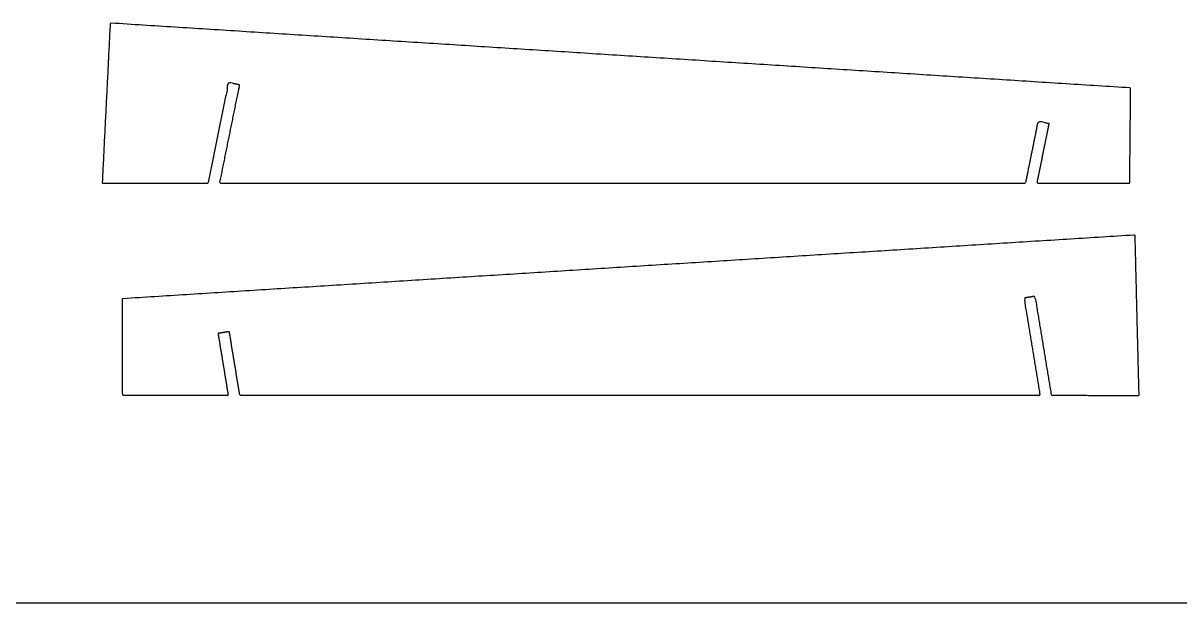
# Model space of a CAD drawing. Header units: millimetres. Extents: x -388 to 1851, y -1222 to 558.
# Drawn here: x 663 to 1270, y -710 to -406 of the extents above; entities that cross this region are included whole.
import ezdxf

# ---------------------------------------------------------------- set-up
doc = ezdxf.new("R2010")
doc.units = ezdxf.units.MM
doc.header["$MEASUREMENT"] = 0
doc.layers.add('DEFAULT', color=7, linetype='Continuous')
doc.layers.add('LAYER 01', color=1, linetype='Continuous')

msp = doc.modelspace()

# ---------------------------------------------------------------- linework, layer by layer
at = {"layer": 'DEFAULT'}
for centre, radius, start, end in [((709.37, -406.49, 7.09), 0.5, 86.36599, 177.13262), ((1243.46, -440.41, 7.09), 0.5, 359.46629, 86.36599), ((705.22, -489.4, 7.09), 0.5, 177.13262, 270), ((759.8, -489.4, 7.09), 0.5, 270, 348.52249), ((766.94, -489.4, 7.09), 0.5, 168.52249, 270), ((1188.37, -489.4, 7.09), 0.5, 270, 348.52249), ((1195.51, -489.4, 7.09), 0.5, 168.52249, 270), ((1243, -489.4, 7.09), 0.5, 270, 359.46629), ((765.78, -568.77, 7.09), 0.3, 99.36163, 189.36163), ((771.11, -567.9, 7.09), 0.3, 9.36163, 99.36163), ((770.21, -600.56, 7.09), 0.5, 270, 9.36163), ((777.31, -600.56, 7.09), 0.5, 189.36163, 270), ((1195.88, -600.56, 7.09), 0.5, 270, 9.36163), ((1202.98, -600.56, 7.09), 0.5, 189.36163, 270)]:
    msp.add_arc(centre, radius, start, end, dxfattribs=at)
for points in [[(1243.49, -439.91, 7.09), (976.45, -422.95, 7.09), (709.4, -405.99, 7.09)], [(708.87, -406.47, 7.09), (706.8, -447.92, 7.09), (704.72, -489.38, 7.09)], [(1243.5, -489.41, 7.09), (1243.73, -464.91, 7.09), (1243.96, -440.42, 7.09)], [(705.22, -489.9, 7.09), (732.51, -489.9, 7.09), (759.8, -489.9, 7.09)], [(766.94, -489.9, 7.09), (977.66, -489.9, 7.09), (1188.37, -489.9, 7.09)], [(1195.51, -489.9, 7.09), (1219.26, -489.9, 7.09), (1243, -489.9, 7.09)], [(715.74, -550.15, 7.09), (980.67, -533.5, 7.09), (1245.61, -516.86, 7.09)], [(1246.14, -517.35, 7.09), (1247.17, -559.04, 7.09), (1248.21, -600.73, 7.09)], [(715.44, -600.56, 7.09), (715.36, -575.6, 7.09), (715.27, -550.65, 7.09)], [(765.49, -568.82, 7.09), (768.1, -584.65, 7.09), (770.7, -600.48, 7.09)], [(771.06, -567.6, 7.09), (768.4, -568.04, 7.09), (765.73, -568.48, 7.09)], [(776.81, -600.64, 7.09), (774.11, -584.24, 7.09), (771.41, -567.85, 7.09)], [(770.21, -601.06, 7.09), (743.08, -601.06, 7.09), (715.94, -601.06, 7.09)], [(1195.88, -601.06, 7.09), (986.59, -601.06, 7.09), (777.31, -601.06, 7.09)], [(1247.71, -601.24, 7.09), (1225.34, -601.15, 7.09), (1202.98, -601.06, 7.09)]]:
    msp.add_open_spline(points, degree=2, dxfattribs=at)
for points, knots in [([(766.45, -489.3, 7.09), (771.63, -463.82, 7.09), (776.8, -438.33, 7.09), (773.86, -437.73, 7.09), (770.92, -437.14, 7.09), (765.61, -463.32, 7.09), (760.29, -489.5, 7.09)], [10.425257, 10.425257, 10.425257, 57.475505, 57.475505, 63.475505, 63.475505, 107.306601, 107.306601, 107.306601]), ([(1195.02, -489.3, 7.09), (1198.13, -473.98, 7.09), (1201.25, -458.65, 7.09), (1198.31, -458.06, 7.09), (1195.37, -457.46, 7.09), (1192.11, -473.48, 7.09), (1188.86, -489.5, 7.09)], [10.940751, 10.940751, 10.940751, 57.475505, 57.475505, 63.475505, 63.475505, 102.321087, 102.321087, 102.321087]), ([(1202.48, -600.64, 7.09), (1198.23, -574.84, 7.09), (1193.97, -549.03, 7.09), (1191.01, -549.52, 7.09), (1188.05, -550.01, 7.09), (1192.21, -575.24, 7.09), (1196.37, -600.48, 7.09)], [13.368892, 13.368892, 13.368892, 57.475505, 57.475505, 63.475505, 63.475505, 106.70301, 106.70301, 106.70301])]:
    msp.add_open_spline(points, degree=2, knots=knots, dxfattribs=at)
for points, weights, knots in [([(1245.61, -516.86, 7.09), (1245.82, -516.85, 7.09), (1245.98, -516.99, 7.09), (1246.13, -517.14, 7.09), (1246.14, -517.35, 7.09)], [1, 0.919851134728, 1, 0.919851134728, 1], [0, 0, 0, 0.4030955, 0.4030955, 0.806191, 0.806191, 0.806191]), ([(1248.21, -600.73, 7.09), (1248.21, -600.94, 7.09), (1248.06, -601.09, 7.09), (1247.92, -601.24, 7.09), (1247.71, -601.24, 7.09)], [1, 0.921767958834, 1, 0.921767958834, 1], [0, 0, 0, 0.3981806, 0.3981806, 0.7963613, 0.7963613, 0.7963613])]:
    msp.add_rational_spline(points, weights, degree=2, knots=knots, dxfattribs=at)
for points, weights in [([(715.27, -550.65, 7.09), (715.27, -550.18, 7.09), (715.74, -550.15, 7.09)], [1, 0.728056374921, 1]), ([(715.94, -601.06, 7.09), (715.44, -601.06, 7.09), (715.44, -600.56, 7.09)], [1, 0.70828789987, 1])]:
    msp.add_rational_spline(points, weights, degree=2, dxfattribs=at)
at = {"layer": 'LAYER 01'}
msp.add_open_spline([(-388.09, -709.66, 7.09), (731.42, -709.66, 7.09), (1850.93, -709.66, 7.09)], degree=2, dxfattribs=at)

doc.saveas('drawing.dxf')
